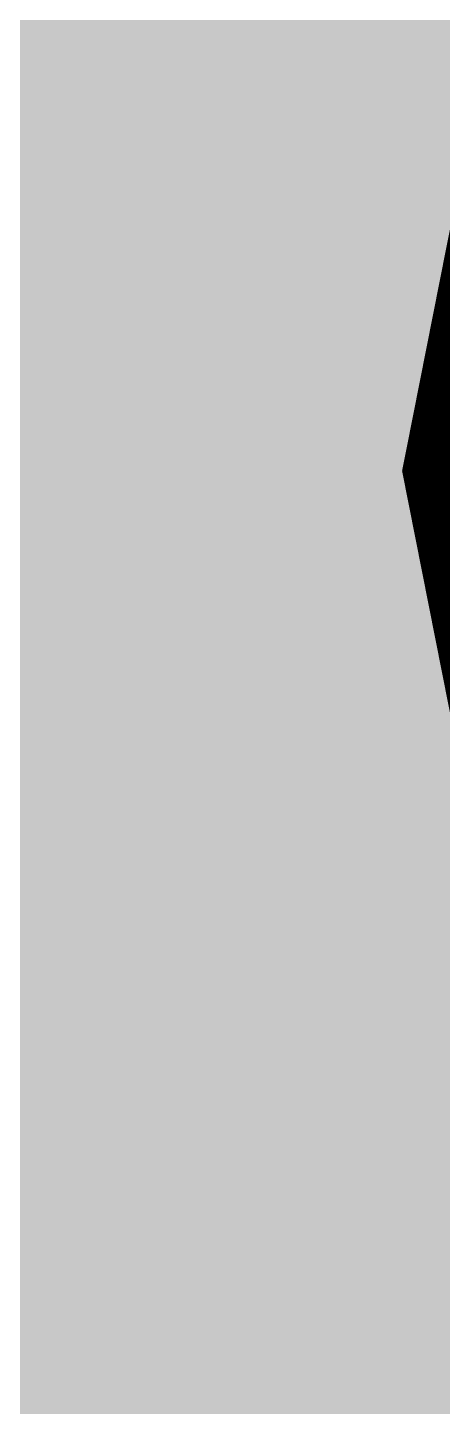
# Model space of a CAD drawing. Header units: millimetres. Extents: x -11 to 223, y -88 to 3.
# Drawn here: x 41.525 to 41.733, y -42.67 to -41.98 of the extents above; entities that cross this region are included whole.
import ezdxf

# ---------------------------------------------------------------- set-up
doc = ezdxf.new("R2010")
doc.units = ezdxf.units.MM
doc.header["$MEASUREMENT"] = 0
doc.layers.add('Bottom-Layer', color=7, linetype='Continuous', true_color=0x0000ff)
doc.layers.add('Top-Layer', color=7, linetype='Continuous', true_color=0xff0000)

msp = doc.modelspace()

# ---------------------------------------------------------------- hatches: boundary and pattern name
at = {"layer": 'Bottom-Layer'}
msp.add_hatch(color=256, dxfattribs=at).paths.add_polyline_path([(-10.33528, 1.97866), (-0.38039, 1.97866), (-0.84578, 1.72673), (-1.19549, 1.32954), (-1.38645, 0.83599), (-1.39516, 0.30686), (-1.22055, -0.1927), (-0.8841, -0.60119), (-0.42726, -0.8683), (0.09374, -0.96115), (1.79374, -0.96115), (2.31473, -0.8683), (2.77158, -0.60119), (3.10802, -0.1927), (3.28264, 0.30686), (3.27393, 0.83599), (3.08296, 1.32954), (2.73326, 1.72673), (2.26787, 1.97866), (222.62891, 1.97866), (222.62891, -87.47523), (-10.33528, -87.47523)])
at = {"layer": 'Top-Layer'}
msp.add_hatch(color=256, dxfattribs=at).paths.add_polyline_path([(-10.33528, 1.97866), (-0.38039, 1.97866), (-0.84578, 1.72673), (-1.19549, 1.32954), (-1.38645, 0.83599), (-1.39516, 0.30686), (-1.22055, -0.1927), (-0.8841, -0.60119), (-0.42726, -0.8683), (0.09374, -0.96115), (1.79374, -0.96115), (2.31473, -0.8683), (2.77158, -0.60119), (3.10802, -0.1927), (3.28264, 0.30686), (3.27393, 0.83599), (3.08296, 1.32954), (2.73326, 1.72673), (2.26787, 1.97866), (222.62891, 1.97866), (222.62891, -87.47523), (-10.33528, -87.47523)])

# ---------------------------------------------------------------- linework, layer by layer
at = {"layer": 'Bottom-Layer', "const_width": 0.0508}
msp.add_lwpolyline([(25.11094, -22.67385), (35.71565, -12.06914), (53.42942, -12.06914), (43.50012, -21.99844), (43.01808, -21.89368), (42.53282, -21.9823), (42.11893, -22.25067), (41.84003, -22.65754), (41.739, -23.14037), (41.83136, -23.62494), (42.10293, -24.03674), (42.51195, -24.31249), (42.51195, -41.04084), (42.10557, -41.31392), (41.83421, -41.72144), (41.73894, -42.20168), (41.83421, -42.68193), (42.10557, -43.08945), (42.51195, -43.36253), (42.51195, -60.10358)], dxfattribs=at)
at = {"layer": 'Top-Layer', "const_width": 0.0508}
msp.add_lwpolyline([(42.99709, -40.94354), (42.51562, -41.03931), (42.10745, -41.31204), (41.83471, -41.72021), (41.73894, -42.20168), (41.83471, -42.68315), (42.10745, -43.09132), (42.51562, -43.36406), (42.99709, -43.45983), (43.47856, -43.36406), (43.88673, -43.09132), (44.15946, -42.68315), (44.25523, -42.20168), (44.15946, -41.72021), (43.88673, -41.31204), (43.47856, -41.03931)], close=True, dxfattribs=at)

doc.saveas('drawing.dxf')
